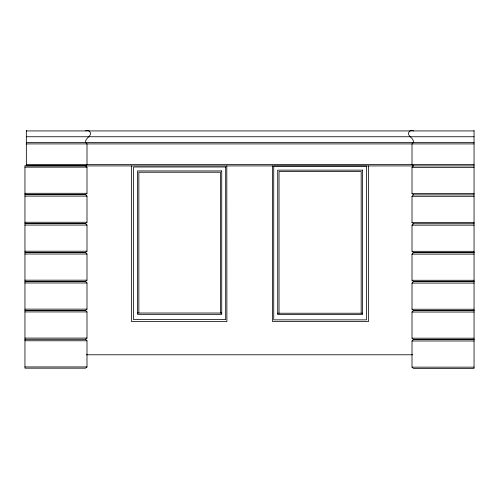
<?xml version="1.0" encoding="UTF-8"?>
<svg xmlns="http://www.w3.org/2000/svg" width="499" height="499" viewBox="0 0 499 499"><rect width="100%" height="100%" fill="white"/><g stroke="black" fill="none" stroke-linecap="round" stroke-linejoin="round"><path stroke-width="0.75" d="M85.56 165.911L87.007 164.458L87.007 143.912L85.56 142.465C84.736 137.549 94.28 135.372 88.934 130.9A6.475 4.578 -90 0 0 85.56 130.925M85.541 194.629L86.994 196.101L86.994 222.261L85.541 223.496L24.95 223.496L24.95 194.654L85.541 194.654M85.541 223.608L86.994 225.055L86.994 251.222L85.541 252.457L24.95 252.457L24.95 223.608L85.566 223.564M85.541 281.498L86.994 282.97L86.994 309.131L85.541 310.366L24.95 310.366L24.95 281.523L85.541 281.523M24.95 339.326L85.541 339.326L86.994 340.773L86.994 366.933L85.541 368.175L24.95 368.175L24.95 310.478L85.566 310.434M474.05 194.866L413.459 194.866L412.006 193.394L412.006 167.358L413.459 165.911L412.006 164.458L412.006 143.912L413.459 142.465C414.282 137.549 404.733 135.372 410.078 130.9A6.475 4.578 -90 0 1 413.459 130.925M474.05 223.714L413.459 223.714L412.006 222.479L412.006 196.313L413.459 194.866M474.05 252.563L413.459 252.563L412.006 251.328L412.006 225.161L413.459 223.82M474.05 281.517L413.459 281.517L412.006 280.282L412.006 254.116L413.459 252.669L474.05 252.669M474.05 310.472L413.459 310.472L412.006 309.237L412.006 283.076L413.459 281.623L474.05 281.623M474.05 339.432L413.459 339.432L412.006 338.197L412.006 312.031L413.459 310.584L474.05 310.584M474.05 130.507L474.05 368.387L413.459 368.387L412.006 367.152L412.006 340.985L413.459 339.538L474.05 339.538M86.994 193.306L85.541 194.541L24.95 194.541L24.95 165.693L85.541 165.693L86.994 167.146L86.994 193.306L24.95 193.306M86.994 280.176L85.541 281.411L24.95 281.411L24.95 252.563L85.541 252.563L86.994 254.016L86.994 280.176L24.95 280.176M85.541 339.326L86.994 338.091L86.994 311.925L85.541 310.478M26.341 130.925L474.05 130.925M26.341 136.745L474.05 136.745M26.341 142.465L474.05 142.465M26.341 143.912L474.05 143.912M26.341 164.458L474.05 164.458M474.05 165.911L26.341 165.911L26.341 130.507M24.95 167.146L86.994 167.146M412.006 167.358L474.05 167.358M412.006 193.394L474.05 193.394M24.95 196.101L86.994 196.101M412.006 196.313L474.05 196.313M24.95 222.261L86.994 222.261M412.006 222.479L474.05 222.479M24.95 225.055L86.994 225.055M412.006 225.161L474.05 225.161M24.95 251.222L86.994 251.222M412.006 251.328L474.05 251.328M24.95 254.016L86.994 254.016M412.006 254.116L474.05 254.116M412.006 280.282L474.05 280.282M24.95 282.97L86.994 282.97M412.006 283.076L474.05 283.076M24.95 309.131L86.994 309.131M412.006 309.237L474.05 309.237M24.95 311.925L86.994 311.925M412.006 312.031L474.05 312.031M137.531 313.029L221.731 313.029M277.706 313.229L362.499 313.229M24.95 338.091L86.994 338.091M412.006 338.197L474.05 338.197M24.95 340.773L86.994 340.773M412.006 340.985L474.05 340.985M86.296 354.777L412.679 354.777M24.95 366.933L86.994 366.933M412.006 367.152L474.05 367.152M368.399 165.911L368.455 321.612L272.597 321.612L272.541 165.911M226.802 165.911L226.889 321.612L131.555 321.612L131.468 165.911M361.176 313.229L361.176 171.469L279.035 171.469L279.035 313.229M220.415 313.029L220.415 172.249L138.847 172.249L138.847 313.029M366.472 166.167L273.733 166.167L273.733 319.853L366.472 319.853L366.472 166.167M225.679 166.99L133.582 166.99L133.582 319.603L225.679 319.603L225.679 166.99M362.499 170.14L277.706 170.14L277.706 314.551L362.499 314.551L362.499 170.14M221.731 170.932L137.531 170.932L137.531 314.345L221.731 314.345L221.731 170.932"/></g></svg>
